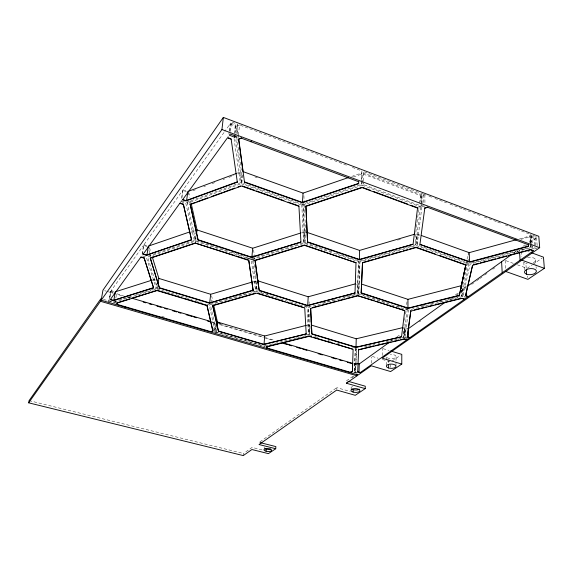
<?xml version="1.0" encoding="UTF-8"?>
<svg xmlns="http://www.w3.org/2000/svg" width="573" height="573" viewBox="0 0 573 573"><rect width="100%" height="100%" fill="white"/><g stroke="black" fill="none" stroke-linecap="round" stroke-linejoin="round"><path stroke-width="0.43" stroke-dasharray="2.87 2.15" d="M407.811 338.091L404.953 337.196L404.968 327.441L407.804 328.343M401.981 337.554L403.714 337.146L403.736 327.391M407.117 338.579L404.237 337.676L404.259 327.928L407.833 329.06M395.979 365.502L396.029 356.721M390.679 367.2L390.707 363.719M388.659 362.73L388.68 360.102M386.417 365.187L386.467 360.804M386.481 359.923L386.517 356.42A4.763 2.163 0.7 0 0 391.474 358.727A4.763 2.163 0.7 0 0 396 356.334A4.763 2.163 0.7 0 0 390.263 354.436M382.191 355.511L382.291 348.42M371.311 363.189L371.433 357.065M238.296 136.653L235.567 137.735L241.87 182.866L302.336 204.239L361.513 184.384L361.9 170.998L351.084 166.922M361.635 180.681L361.9 170.998M368.912 296.778L358.734 293.469L359.894 260.916M331.753 251.69L305.022 242.644L303.11 205.041L362.229 185.244L362.544 173.82L420.482 195.558L420.532 201.639M423.497 205.435L421.449 206.072L363.089 184.427L363.16 181.791M363.182 180.91L363.454 171.578L363.397 173.003L421.356 194.77L423.383 194.125L423.476 203.694M356.7 373.08L355.002 372.586L355.267 363.382L353.828 363.705L357.094 364.672M343.678 297.115L357.409 293.433L358.533 260.887M358.139 372.916L355.589 372.171L356.435 348.047M310.115 326.266L309.678 334.346L308.303 307.336L358.046 294.035L358.34 283.821L360.023 284.373M355.267 348.012L354.451 372.128L355.317 348.764M357.409 293.433L358.598 261.668L304.349 243.324L252.521 259.376M361.513 184.384L361.584 182.443M336.723 389.26L336.781 387.663L350.282 391.488M355.589 372.171L356.513 348.799L358.247 348.398M358.734 293.469L359.994 261.696L416.277 245.523L468.7 264.038L461.58 296.055L456.387 297.358M363.089 184.427L363.146 183.023M297.946 337.59L309.069 334.818L309.599 325.192L307.042 325.844M305.882 334.94L308.453 334.295L308.997 324.662L308.052 306.147M251.748 258.709L303.597 242.615L304.256 231.886L302.809 203.608M304.349 243.324L304.994 232.602L301.613 233.669M305.022 242.644L305.667 231.915L304.284 203.63M303.11 205.041L303.217 203.329M303.597 242.615L301.713 203.3M265.013 343.614L264.74 347.03L264.583 345.913L297.093 337.805M252.22 291.858L255.637 290.869L256.432 281.622M216.694 328.952L216.415 331.552L210.32 304.7L256.36 291.471L257.234 281.386M261.997 292.488L256.926 290.905L257.284 286.701M243.274 455.585L243.453 453.494L252.084 447.406L262.491 450.006M181.591 200.858L186.368 202.477L240.331 182.823L241.469 171.563L236.764 137.427M227.982 250.988L195.73 240.51L187.264 203.265L241.183 183.668L242.229 173.282M241.87 182.866L242.608 175.503M213.357 331.223L214.281 322.52L211.709 321.761M214.517 332.397L215.914 332.025L216.279 328.565M238.475 134.977L239.535 124.957L236.821 126.053L236.012 133.559M234.378 133.552L235.195 126.046L230.009 124.097L224.852 131.324M235.037 132.857L235.875 125.1L237.824 124.312L236.807 133.803M214.61 331.531L215.534 322.893M215.591 328.114L215.233 331.509L209.073 304.671L206.509 303.898M228.892 134.118L229.171 131.611M229.264 130.78L230.009 124.097M229.823 130.909L230.69 123.152L231.542 121.949L237.824 124.312M230.489 131.446L231.542 121.949M148.428 255.887L194.34 240.481L195.336 232.545M195.851 235.89L195.192 241.176L195.572 242.845M195.73 240.51L196.281 236.097M403.958 325.622L404.187 323.845M404.638 320.3L404.975 317.635M405.426 314.09L405.87 310.537M405.985 309.649L407.109 300.782M418.713 209.51L415.618 233.92L415.669 244.814L359.321 261.023L335.09 252.822M418.827 208.636L419.379 204.275M419.486 203.408L420.482 195.558M403.714 337.146L407.253 309.692M415.669 244.814L420.783 205.177M420.897 204.303L422.022 195.579L424.858 194.684L428.203 195.945M404.953 337.196L408.52 310.036L462.089 296.678L465.133 297.702M531.121 245.416L530.591 247.07L469.595 263.408L417.13 244.85L422.108 205.134M187.264 203.265L187.493 201.581M188.381 194.827L188.603 193.137M182.049 197.484L183.081 189.878L224.337 132.048M180.022 203.028L181.032 201.632L182.529 190.651L186.469 192.005M135.751 294.687L156.164 288.348L156.88 283.37M114.45 302.114L156.952 288.95L157.546 284.802M147.132 246.526L143.486 245.373L141.889 255.701L146.294 257.076L156.164 288.348M142.484 254.211L143.945 244.728L182.529 190.651M114.965 303.396L115.696 298.977M115.839 298.096L116.57 293.684L123.431 295.704M110.818 291.163L108.684 301.57L110.818 291.163L114.858 292.352M110.109 297.115L111.205 290.618L143.486 245.373M466.093 263.53L466.837 260.113M467.016 259.261L468.32 253.295L468.435 256.604M462.791 284.896L467.675 262.728M467.862 261.868L468.428 259.311M466.709 297.387L462.934 296.112L470.132 264.096L531.078 247.801L535.089 249.284L534.895 246.741M530.283 242.83L529.796 236.04L530.319 234.357L518.601 229.952M531.83 243.726L531.278 236.083L531.658 234.866L536.478 236.678L537.252 246.863M537.316 247.715L536.063 248.596L532.081 247.121L532.467 245.91M227.467 137.499L228.29 136.36M352.058 378.008L353.942 376.26M391.151 341.042L392.598 339.997M396.953 336.874L400.577 334.267M403.485 332.19L407.109 329.582M455.456 294.866L458.343 292.789M461.236 290.712L466.358 287.037L462.604 285.748M513.659 253.065L517.211 250.516M522.891 246.433L525.026 244.9M529.287 241.842L534.265 238.268L534.831 245.896M531.278 236.083L535.232 237.573L536.478 236.678M403.371 333.314L407.002 330.714M419.357 321.861L420.811 320.816M450.614 299.464L452.068 298.426M456.43 295.296L458.615 293.734M461.516 291.65L466.608 288.004M471.694 284.358L476.056 281.236M476.786 280.713L478.964 279.151M479.694 278.628L484.049 275.506M484.779 274.983L486.957 273.421M492.773 269.253L494.957 267.691M516.044 252.586L519.675 249.978M525.369 245.896L526.788 244.886M529.61 242.859L537.381 237.294M259.927 441.876L336.781 387.663M346.493 380.816L353.548 375.838M392.111 361.026L400.42 355.324M527.167 268.343L532.124 264.941M532.833 264.454L542.051 258.129M237.279 173.118L241.469 171.563M192.908 190.737L195.414 189.806M203.795 186.705L205.463 186.082M212.168 183.596L214.682 182.665M223.055 179.557L224.731 178.941M228.914 177.386L233.942 175.524M238.132 173.97L242.315 172.416M191.439 231.342L195.665 229.895M351.758 176.412L361.828 172.96M191.439 232.337L196.51 230.604M353.319 176.978L362.544 173.82M152.518 279.996L155.054 279.187M301.72 232.695L304.256 231.886M152.454 280.87L155.835 279.796M113.64 301.548L132.349 295.74M422.122 206.874L424.973 205.986M253.116 281.78L256.511 280.777M253.839 282.382L256.382 281.63M397.576 240.13L400.964 239.134M209.568 304.134L248.811 292.839M519.553 238.848L529.796 236.04M356.628 284.287L358.34 283.821M520.9 239.342L530.283 236.771L534.265 238.268M322.227 302.859L335.098 299.414M307.293 325.092L308.997 324.662M421.785 305.996L425.245 305.137M430.438 303.84L433.897 302.974M439.09 301.677L442.549 300.811M447.742 299.514L455.528 297.573M364.321 346.98L366.928 346.379M367.794 346.171L374.735 344.552M378.209 343.743L379.942 343.342M386.016 341.923L388.623 341.315M389.49 341.114L397.297 339.295M398.163 339.094L404.237 337.676M353.555 372.901L355.002 372.586M29.101 400.613L243.453 453.494M109.171 300.897L113.232 302.078M215.914 332.025L263.415 345.877M103.491 299.421L115.481 302.916M161.744 316.403L165.174 317.399M214.861 331.889L265.406 346.622M354.508 372.6L356.22 373.102M110.331 291.843L115.223 293.283M128.574 297.222L130.286 297.731M220.669 324.404L263.422 337.024M265.478 337.633L274.03 340.154M104.658 290.697L106.377 291.199M107.23 291.456L113.232 293.226M114.091 293.476L121.805 295.754M126.948 297.265L129.519 298.024M211.817 322.298L215.247 323.308M219.531 324.576L263.251 337.468M264.11 337.726L273.536 340.505M354.121 364.27L356.693 365.03M111.205 290.618L113.647 291.342M355.847 362.96L357.538 363.461M355.267 363.382L358.648 364.385M372.285 356.442L378.151 358.204M382.341 359.464L390.722 361.978M159.144 288.914L157.432 288.398L147.626 257.105L195.192 241.176L246.068 257.692M352.524 347.267L355.948 348.305M156.952 288.95L191.984 299.514M195.4 300.546L201.381 302.351M309.069 334.818L314.205 336.372M315.064 336.63L319.347 337.92M327.914 340.498L331.337 341.537M337.332 343.342L340.763 344.373M383.136 348.678L389.074 350.49M265.378 293.548L268.758 294.608M304.256 305.71L307.637 306.763M256.36 291.471L307.035 307.3L308.453 334.295M143.945 244.728L146.86 245.659M358.046 294.035L407.224 310M231.377 252.091L245.81 256.776M372.307 297.881L388.43 303.117M396.917 305.875L402.002 307.529M405.398 308.632L407.947 309.456M181.032 201.632L185.795 203.243L194.34 240.481M183.081 189.878L187.027 191.232M462.554 286.572L465.57 287.603M241.183 183.668L301.606 205.012M254.813 176.892L257.313 177.788M419.579 235.854L416.22 234.651L416.277 245.523M419.586 234.873L417.065 233.97L417.13 244.85M505.945 260.694L513.293 263.344M517.369 264.812L526.351 268.049M521.96 249.241L524.445 250.157M527.747 251.375L529.402 251.984M362.229 185.244L420.575 206.846L420.561 205.113M240.366 125.272L347.754 165.676M364.285 171.893L423.383 194.125M429.041 196.26L431.555 197.198M434.9 198.459L446.618 202.871M449.963 204.131L462.518 208.851M463.356 209.166L480.933 215.777M484.285 217.038L496.841 221.765M497.672 222.08L501.862 223.656M505.207 224.91L511.904 227.431M512.742 227.746L517.763 229.637M230.69 123.152L235.875 125.1M148.916 250.179L149.703 252.743M149.968 253.595L150.756 256.16M149.446 247.643L150.756 251.919M189.362 201.682L189.742 203.386M211.315 299.908L211.888 302.458M188.718 192.292L189.849 197.427M190.608 200.844L190.988 202.556M211.602 295.697L212.733 300.796M234.056 138.609L240.331 182.823M251.404 261.095L255.637 290.869M252.765 261.123L256.926 290.905M235.195 126.046L236.162 133.043M252.965 255.085L253.452 258.631M253.574 259.519L255.651 274.574M255.773 275.463L256.382 279.889M236.821 126.053L237.888 133.939M238.01 134.813L238.483 138.315M253.581 249.799L254.548 256.883M254.663 257.771L254.906 259.548M535.232 237.573L535.934 246.899M535.562 259.856L536.006 265.851M536.07 266.703L536.199 268.415M531.658 234.866L532.281 243.36M531.894 244.578L532.081 247.121M530.319 234.357L530.935 242.859M530.283 236.771L530.834 244.406M530.892 245.251L531.078 247.801M530.347 243.675L530.591 247.07M527.69 275.971L527.812 277.661M526.2 268.286L525.849 263.172A5.966 3.087 -5.3 0 0 527.153 263.516M523.779 262.09L524.295 269.768M521.308 251.526L521.652 256.711M519.396 249.849L519.51 251.576M505.128 260.4L505.615 268.916M303.898 195.672L304.242 202.749M309.076 301.77L309.169 303.54M309.212 304.421L309.427 308.833M309.685 314.126L310.158 323.824M462.683 288.341L462.934 296.112M461.394 290.017L461.58 296.055M461.902 289.766L462.089 296.678M424.858 194.684L424.958 204.246M422.022 195.579L422.1 204.267M421.356 194.77L421.42 202.591M421.427 203.465L421.449 206.072M351.142 388.451A4.498 1.92 2 0 1 353.312 386.36M264.124 447.757A3.832 1.418 4.4 0 1 264.504 447.062M527.561 257.771A5.966 3.087 -5.3 0 1 534.903 258.731A5.966 3.087 -5.3 0 1 533.048 262.835M524.796 262.656A5.966 3.087 -5.3 0 1 524.073 261.997"/><path stroke-width="0.86" d="M407.296 336.967L410.812 310.774L407.296 336.967L409.781 337.748L407.296 336.652M406.586 339.997L404.08 338.901L400.656 339.696M404.753 310.616L357.982 295.797L310.652 308.396L311.848 334.109L355.998 347.453L401.53 336.795L404.753 310.616L375.845 301.248M401.53 336.795L356.005 347.145L311.862 333.801L310.652 308.396M401.773 364.077L382.155 358.168L539.68 247.679L538.799 236.284L223.348 117.415L102.947 290.189L101.199 300.238L358.154 375.007L371.261 365.81L390.636 371.555L401.773 364.077L401.802 354.372L390.772 351.013M388.601 367.981A4.785 2.134 0.8 0 1 386.632 365.517L387.162 365.022A4.785 2.134 0.8 0 1 393.415 364.349A4.785 2.134 0.8 0 1 395.606 367.085A4.785 2.134 0.8 0 1 389.726 368.231L388.601 367.981L388.637 364.478M260.035 442.592L275.864 446.596L275.72 448.731L259.032 444.533L336.695 390.063L355.274 395.306L365.216 388.623L365.273 386.209L348.198 381.303M359.013 372.328L359.235 363.962L388.974 342.604M439.319 255.415L465.906 264.79L459.274 295.611L408.126 308.417L361.176 293.14L362.516 262.549M360.059 372.701L357.695 371.705L360.059 372.701L533.334 250.888L530.562 249.864L472.582 265.299L465.584 295.783L468.205 296.671L465.577 295.453L472.582 265.299M307.565 242.2L305.918 206.029L307.565 242.2L359.371 259.762L359.615 250.415L414.78 234.171M365.216 388.623L346.407 383.244L357.008 375.809L357.051 374.169M374.09 345.87L358.662 349.759L404.08 339.216M358.648 183.718L358.655 183.353L302.258 202.348L244.542 181.899L244.506 182.257L302.229 202.713L358.648 183.718L358.727 181.383L358.712 181.748L241.412 138.2L238.676 139.282L238.719 138.902L244.506 182.257M353.097 392.075A4.498 1.912 2 0 1 353.269 388.766A4.498 1.912 2 0 1 359.93 390.671A4.498 1.912 2 0 1 353.097 392.075L353.19 389.683M355.998 347.453L356.234 338.786L402.869 327.598M357.982 295.797L374.148 300.696M350.361 372.271L352.388 371.526L350.361 372.271L266.932 347.976L266.803 346.558L309.134 336.036L311.669 336.802M352.452 371.734L352.682 364.213M255.028 260.429L259.168 290.575L307.551 305.731L355.002 292.989L307.572 305.409L259.197 290.253L255.128 260.221L267.025 256.546M298.483 246.841L304.435 245L356.005 262.749L304.413 245.351L255.092 260.557L246.369 257.721M352.374 371.827L353.118 349.279L309.112 336.351L266.782 346.866M355.002 292.989L356.012 262.405M357.688 372.006L358.669 349.451M361.176 293.14L362.508 262.892L416.055 247.565L465.921 265.134M306.197 333.944L304.743 307.916L256.532 293.211L212.712 305.753L218.42 331.316L263.773 344.566L306.197 333.944L263.795 344.258L218.449 331.008L212.748 305.43L255.701 293.132M307.687 305.932L308.202 296.785L355.138 283.914M190.164 204.246L198.036 240.066L251.49 257.456L300.932 242.071L251.526 257.119L198.079 239.722L190.164 204.246L195.207 202.419M302.229 202.713L302.258 202.348M302.444 202.57L303.053 193.122L348.398 177.566M266.08 451.195A3.832 1.411 4.4 0 1 264.024 449.519L264.346 449.189A3.832 1.411 4.4 0 1 269.167 448.817A3.832 1.411 4.4 0 1 271.444 450.686A3.832 1.411 4.4 0 1 267.025 451.381L266.08 451.195L266.237 449.074M264.01 344.559L264.683 336L306.44 325.314M266.932 347.976L266.803 346.558M257.649 282.489L257.793 280.806L308.202 296.785M253.137 290.425L248.746 260.421L195.529 243.181L150.255 258.28L159.48 288.076L209.224 303.103L253.137 290.425L248.782 260.085L236.112 255.981M251.826 257.836L252.693 248.238L300.875 232.96M237.337 182.171L237.38 181.806L185.96 200.607L182.601 199.468L182.551 199.819L185.917 200.958L237.337 182.171L231.105 138.845L231.062 139.218L227.424 137.878L182.551 199.819M241.412 138.2L241.455 137.821L239.399 138.63M216.881 327.226L217.432 322.033L213.672 305.044M234.572 137.162L236.527 136.388L230.203 134.039L229.343 135.228L234.572 137.162L234.758 135.443M117.393 304.435L116.942 302.838L117.393 304.435L210.914 331.667L212.891 330.836L206.925 305.266L183.869 298.325M210.914 331.667L212.862 331.144L206.925 305.266M209.224 303.103L253.166 290.103M209.754 302.494L210.671 294.278L252.263 282.031M101.199 300.238L221.937 129.534L223.348 117.415M196.496 234.336L197.048 229.923L191.174 203.408M195.529 243.181L234.421 255.429M359.371 259.762L413.076 244.256L417.588 207.748L417.588 208.114L362.143 187.636L305.896 206.387M191.568 239.937L183.331 204.138L180.022 203.028L143.135 254.24L146.208 255.207L191.568 239.937L183.331 204.138M186.59 200.786L187.815 191.504L236.441 173.433M528.148 246.512L528.643 244.492L528.148 246.512L469.975 262.133L419.916 244.399L424.829 207.877L426.971 207.211M159.48 288.076L150.305 257.943L195.572 242.845M158.026 284.244L158.857 278.428L152.325 257.048M116.892 303.153L157.396 290.361L182.157 297.817M141.051 256.862L110.217 299.7L113.067 300.531L153.585 287.925L144.109 257.814L141.818 257.098M146.208 255.207L191.611 239.593M146.889 255.587L148.321 246.118L189.749 231.922M143.135 254.24L146.258 254.87M153.585 287.925L144.109 257.814M113.067 300.531L153.628 287.603M113.776 300.739L115.28 291.822L151.666 280.261M28.65 402.819L100.468 301.276L100.92 298.669L29.101 400.613L28.65 402.819L243.274 455.585L251.912 449.526L268.415 453.637L275.72 448.731M461.344 288.291L461.258 285.698L465.906 264.382M459.274 295.611L465.906 264.79M124.606 307.049L124.928 306.627M250.888 141.717L251.726 140.614M346.407 383.244L347.668 382.076M445.35 302.121L408.52 328.573L408.52 337.433M467.074 286.521L511.531 254.591M531.887 252.894L543.469 257.162L544.35 268.329L527.926 279.359L505.758 271.473M196.89 201.811L207.827 197.85M211.186 196.632L222.123 192.678M223.799 192.07L234.737 188.109M238.096 186.891L240.624 185.981M190.121 204.604L241.426 186.039L298.877 206.28L298.898 205.922L300.932 242.071M306.756 205.75L361.312 187.55M117.787 302.58L129.584 298.941M131.267 298.418L157.396 290.361M268.73 256.024L296.785 247.364M528.671 244.85L427.687 207.362L424.829 208.235L424.829 207.877M363.368 262.305L373.56 259.383M375.265 258.896L389.712 254.763M391.409 254.276L401.609 251.354M403.306 250.867L407.553 249.649M409.258 249.162L416.055 247.214L435.165 253.954M421.27 235.474L469.208 252.65L516.144 239.779M419.916 244.399L469.96 261.789L528.127 246.154M312.385 307.615L319.268 305.781M320.995 305.323L327.878 303.489M329.597 303.031L336.48 301.197M338.206 300.739L345.089 298.905M346.808 298.447L357.996 295.467M473.42 264.726L478.534 263.365M480.238 262.907L487.057 261.095M488.762 260.636L495.581 258.824M497.285 258.366L506.668 255.866M508.373 255.415L515.191 253.595M516.896 253.144L523.715 251.325M525.42 250.874L530.534 249.506L533.313 250.537M361.549 284.072L407.94 299.35L461.258 285.698M361.183 292.81L408.119 308.088L459.26 295.274M414.272 309.921L419.457 308.632M421.184 308.202L426.369 306.913M428.095 306.483L433.281 305.194M435.014 304.764L440.2 303.475M441.926 303.045L460.943 298.318M410.812 311.103L461.817 298.433L464.438 299.321M375.809 345.469L391.23 341.888M392.942 341.487L398.937 340.097M100.468 301.276L357.008 375.809M110.267 299.385L113.117 300.216M131.998 298.232L210.857 321.51M282.582 342.683L352.703 363.375M143.236 302.071L145.807 302.831M149.238 303.84L151.809 304.6M156.952 306.118L161.242 307.386M164.666 308.396L167.237 309.155M172.38 310.666L176.67 311.934M178.382 312.443L180.953 313.195M186.096 314.713L192.098 316.482M193.817 316.991L196.389 317.75M207.533 321.038L210.105 321.797M282.969 343.284L287.252 344.552M288.971 345.053L291.542 345.813M296.685 347.331L300.968 348.599M302.687 349.1L306.97 350.368M318.115 353.656L322.398 354.916M331.831 357.695L336.115 358.963M339.545 359.973L342.117 360.732M347.259 362.251L351.55 363.511M217.432 322.033L264.683 336M357.538 363.461L359.235 363.962M217.769 322.757L220.297 323.509M159.523 287.753L209.26 302.78M313.359 337.311L334.51 343.678M336.201 344.187L352.273 349.021M157.346 290.683L206.889 305.588M158.857 278.428L210.671 294.278M311.032 324.963L356.234 338.786M141.001 257.191L144.059 258.144M257.406 293.154L285.304 301.849M286.994 302.379L303.898 307.651M404.08 338.901L406.586 339.682M197.048 229.923L252.693 248.238M462.461 298.325L464.431 298.991M179.979 203.379L183.281 204.497M307.586 241.849L359.378 259.419L413.076 244.256M306.512 232.201L359.615 250.415M242.293 185.967L254.784 190.372M256.446 190.959L283.914 200.643M288.083 202.104L298.067 205.628M303.053 193.122L243.002 171.606L238.604 139.196M521.881 260.163L544.35 268.329M228.19 137.764L230.375 138.573M362.981 187.572L370.43 190.322M373.739 191.547L396.903 200.106M398.557 200.722L407.661 204.081M410.97 205.306L416.757 207.447M221.937 129.534L539.68 247.679M526.315 269.99L526.608 274.245M519.568 252.442L520.076 260.214M501.597 261.732L502.199 272.777M469.208 252.65L469.538 261.754M466.472 290.49L466.644 295.661M427.68 206.996L427.687 207.362M407.94 299.35L407.947 308.618M359.343 389.203A4.498 1.92 2 0 1 351.578 388.924M270.793 449.046A3.832 1.418 4.4 0 1 264.755 448.494M526.573 274.231A6.002 3.051 -5.1 0 0 536.321 271.788A6.002 3.051 -5.1 0 0 528.392 268.902A6.002 3.051 -5.1 0 0 526.573 274.231"/></g></svg>
